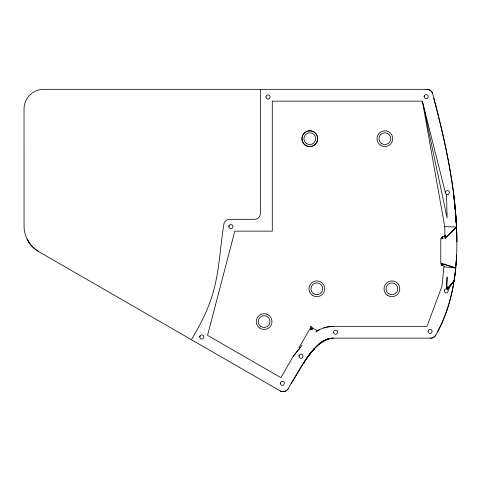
<?xml version="1.0" encoding="UTF-8"?>
<svg xmlns="http://www.w3.org/2000/svg" width="481" height="481" viewBox="0 0 481 481"><rect width="100%" height="100%" fill="white"/><g stroke="black" fill="none" stroke-linecap="round" stroke-linejoin="round"><path stroke-width="0.72" d="M260.468 89.334L260.461 213.414A5.916 5.916 0 0 1 254.551 219.318L229.665 219.318A5.91 5.91 0 0 0 223.827 224.338C220.346 245.785 219.583 267.676 214.099 288.786C209.56 306.95 200.974 323.689 191.432 339.682L191.432 339.682M446.873 288.901L447.102 277.074L446.368 288.81L446.873 288.901L454.154 280.657L455.669 268.861L456.637 255.345C458.772 200.529 446.554 146.356 432.623 93.705A5.916 5.916 0 0 0 426.912 89.334L43.753 89.334A19.655 19.553 -60 0 0 24.026 109.037L24.05 226.028A29.75 29.588 -60 0 0 38.835 251.611M199.771 336.868L199.988 337.909L200.95 338.846A2.068 2.068 0 0 0 203.186 338.546L203.902 336.796A2.068 2.068 0 0 0 199.988 336.051L199.771 336.868L199.988 336.051M228.842 226.551L229.058 225.679A2.068 2.068 0 0 1 232.972 226.425L232.257 228.174A2.068 2.068 0 0 1 230.02 228.475L229.016 227.447L229.058 225.679M298.948 356.187L299.17 355.315A2.074 2.074 0 0 1 303.084 356.06L302.369 357.81A2.074 2.074 0 0 1 300.132 358.111L299.128 357.082L299.17 355.315M424.164 96.537L424.38 97.571L425.342 98.509A2.068 2.068 0 0 0 427.579 98.208L428.294 96.459A2.068 2.068 0 0 0 424.38 95.713L424.164 96.537L424.38 95.713M445.424 192.496L445.64 193.536L446.602 194.474A2.068 2.068 0 0 0 448.839 194.174L449.555 192.424A2.068 2.068 0 0 0 445.64 191.678L445.424 192.496L445.64 191.678M311.357 328.445L310.882 327.32L311.61 329.804L311.201 329.353C309.596 328.89 312.385 328.685 312.109 328.505C311.532 330.88 311.622 327.272 311.916 329.275L311.61 329.804L310.401 329.106L311.61 329.804L311.898 328.439L311.916 329.275L311.081 329.497M456.667 254.924C455.435 282.672 449.669 310.72 435.816 335.059A5.922 5.922 0 0 1 430.615 338.149L333.267 338.149C327.826 338.089 322.745 340.716 318.735 344.24C306.884 355.231 299.477 369.967 291.131 383.573C289.255 386.706 287.626 391.636 283.177 391.666A5.742 5.742 0 0 1 280.195 390.903L38.841 251.707A29.551 29.551 0 0 1 27.146 239.267M443.957 266.865L444.149 264.081L441.366 264.081L444.131 264.388L455.735 268.025L443.957 266.865L441.919 286.297L427.02 326.328L333.267 326.328C327.044 326.334 320.905 328.355 315.776 331.854M455.946 265.073L456.637 255.345M442.76 237.572L441.865 238.468L442.76 238.468L442.76 237.073L442.76 238.468L441.366 238.468L442.76 238.468L442.328 237.145L442.76 237.572C442.899 239.267 440.301 237.668 442.58 238.221L442.538 237.091L442.58 238.221L441.877 238.329C440.879 238.582 442.875 236.586 442.622 237.584C442.905 238.642 440.56 237.271 442.76 238.468L441.432 238.035L442.58 238.221M442.153 238.468L442.76 237.861L442.4 237.367M445.021 237.073L445.178 235.606M445.009 236.712L445.172 235.269M445.015 236.874L445.172 235.419M445.003 236.598L445.172 235.041L445.003 236.496L442.76 236.496M455.669 268.861L455.651 268.849C453.421 290.722 447.985 312.524 437.488 331.962M300.138 347.571L299.386 348.611M441.774 265.067L442.538 264.297L442.76 265.47L442.76 264.081L442.153 264.081L442.622 264.965L442.129 265.32L442.76 264.388L441.774 265.067C442.941 262.398 442.442 267.009 442.538 264.297L441.63 264.899L442.454 264.081M442.219 264.358L441.943 265.205L442.622 264.352L442.328 265.404L442.466 264.171L441.384 264.297L442.76 264.081L442.574 264.658C443.241 266.39 440.452 263.6 442.183 264.267L441.516 264.712L442.153 264.081M299.146 348.941L299.681 348.202M442.328 237.145L442.484 238.329L441.877 238.329M442.622 264.352L441.943 264.899M302.062 345.124L293.248 356.253L280.892 377.663L207.545 335.353L234.818 231.139L272.282 231.139L272.282 101.154L422.366 101.154L445.454 192.971M299.068 347.589L309.908 328.818M291.131 383.573C301.9 367.52 310.341 345.093 330.225 338.39M303.968 362.44L309.812 354.1L314.64 348.256L308.844 355.399C314.472 348.106 321.055 339.827 330.754 338.311M447.853 289.568L454.154 280.657L447.552 289.267L448.07 289.893M298.929 349.242L293.248 356.253M442.129 265.32L442.508 264.261L441.432 264.514L442.159 264.171M442.664 264.376L441.943 265.205M442.58 265.223L442.664 264.682M455.735 217.448L456.583 227.026L445.057 238.468L444.733 226.587L422.366 101.154L447.102 217.971L446.53 194.438M445.051 238.161L456.583 227.026L455.513 211.225M318.849 344.143L322.703 341.3L327.333 339.147M316.618 331.331L319.444 329.671M442.4 264.574L441.516 264.712M442.183 264.267L441.432 264.514M326.389 339.442L329.774 338.468L333.267 338.149L330.832 338.341M323.605 327.952L326.16 327.393M312.061 329.028L310.84 329.359L311.405 329.575L310.852 328.637L311.55 329.196L311.345 329.647L310.528 328.926L311.532 329.509L311.249 328.457L311.766 329.539M325.968 327.224L333.267 326.328M444.733 226.587L456.583 227.026M299.465 348.503L299.212 348.851M442.76 264.977L441.865 264.081M442.664 237.867L441.943 237.343L442.466 238.372L441.726 237.945M444.149 264.081L455.735 268.025M442.454 238.42L441.63 237.65L442.664 238.173M312.596 328.096L317.388 330.862M441.823 237.788L442.508 238.287L442.129 237.229L442.484 237.927M312.572 328.276L310.582 326.34L312.47 328.349M442.328 238.035L441.774 237.482L442.76 238.161M311.466 328.421L311.832 329.232M311.201 329.353L310.678 328.77L311.58 329.497M441.943 237.343L442.4 237.975M329.623 326.539L329.822 326.846M454.689 203.565L456.547 226.912M27.14 239.189L29.329 242.965M311.646 329.196L311.045 328.529L311.363 329.251M433.802 98.082C446.224 145.1 456.589 193.2 456.95 242.033M454.142 198.539L454.798 203.74M453.721 194.601L454.629 204.918M454.761 206.391L455.02 209.337M455.279 212.289L455.543 215.235M440.788 238.468L440.788 264.081M426.912 89.334A5.97 5.934 -60 0 1 432.623 93.705M435.816 335.059A5.916 5.88 -60 0 1 430.615 338.149M288.179 388.69A5.964 5.928 -60 0 1 285.72 391.023L284.349 391.522A5.808 5.778 -60 0 1 280.195 390.903M448.076 287.397A3.938 3.938 0 0 1 448.857 287.933M448.003 287.343A3.95 3.932 -60 0 1 449.356 288.45M266.011 96.921L266.227 97.956L267.189 98.9A2.068 2.068 0 0 0 269.426 98.599L270.142 96.849A2.068 2.068 0 0 0 266.227 96.104L266.011 96.921M280.327 383.249L280.543 384.283L281.505 385.221A2.068 2.068 0 0 0 283.742 384.926L284.457 383.177A2.068 2.068 0 0 0 280.543 382.425L280.327 383.249M333.525 332.137L333.748 333.171L334.71 334.115A2.068 2.068 0 0 0 336.947 333.814L337.662 332.064A2.068 2.068 0 0 0 333.742 331.319L333.525 332.137M428.054 331.271L428.27 332.305L429.238 333.243A2.068 2.068 0 0 0 431.469 332.948L432.185 331.193A2.068 2.068 0 0 0 428.27 330.447L428.054 331.271M444.179 290.771L444.396 291.805L445.358 292.749A2.068 2.068 0 0 0 447.595 292.448L448.31 290.698A2.068 2.068 0 0 0 444.396 289.947L444.179 290.771M387.169 295.112A7.882 7.882 0 0 0 399.723 289.76A7.882 7.882 0 0 0 388.81 281.565A7.882 7.882 0 0 0 387.169 295.112M259.385 327.88A7.882 7.882 0 0 0 271.939 322.529A7.882 7.882 0 0 0 261.033 314.333A7.882 7.882 0 0 0 259.385 327.88M312.103 295.106A7.882 7.882 0 0 0 324.663 289.754A7.882 7.882 0 0 0 313.75 281.553A7.882 7.882 0 0 0 312.103 295.106M380.128 144.979A7.882 7.882 0 0 0 392.682 139.628A7.882 7.882 0 0 0 381.776 131.427A7.882 7.882 0 0 0 380.128 144.979M447.186 287.055A3.938 3.938 0 0 0 446.248 286.941A3.95 3.932 -60 0 1 447.174 287.043M381.313 143.404A5.91 5.91 0 0 0 390.728 139.394A5.91 5.91 0 0 0 382.545 133.243A5.91 5.91 0 0 0 381.313 143.404M313.287 293.53A5.91 5.91 0 0 0 322.703 289.52A5.91 5.91 0 0 0 314.52 283.369A5.91 5.91 0 0 0 313.287 293.53M306.259 143.41A5.91 5.91 0 0 0 315.674 139.394A5.91 5.91 0 0 0 307.491 133.249A5.91 5.91 0 0 0 306.259 143.41M388.353 293.536A5.91 5.91 0 0 0 397.769 289.526A5.91 5.91 0 0 0 389.586 283.375A5.91 5.91 0 0 0 388.353 293.536M260.57 326.304A5.91 5.91 0 0 0 269.985 322.294A5.91 5.91 0 0 0 261.802 316.143A5.91 5.91 0 0 0 260.57 326.304M305.074 144.985A7.882 7.882 0 0 0 317.634 139.634A7.882 7.882 0 0 0 306.722 131.433A7.882 7.882 0 0 0 305.074 144.985M313.588 145.587A7.9 7.858 -60 0 0 313.901 131.92A7.9 7.858 -60 0 0 301.942 138.534A7.9 7.858 -60 0 0 313.588 145.587"/></g></svg>
